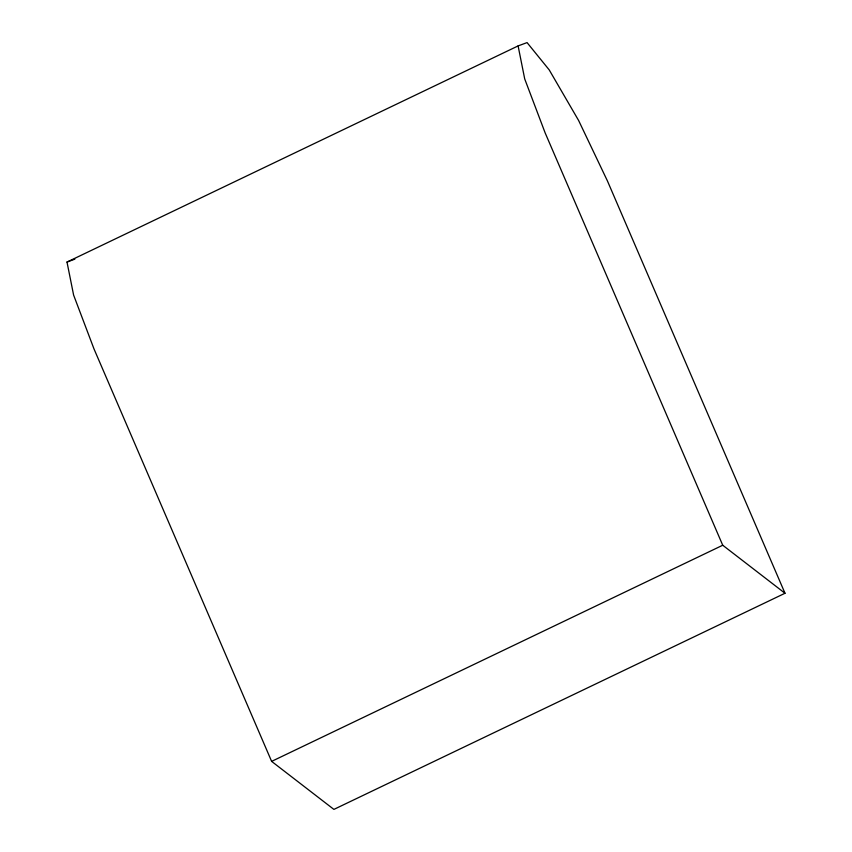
<?xml version="1.0" encoding="UTF-8"?>
<svg xmlns="http://www.w3.org/2000/svg" width="852" height="852" viewBox="0 0 852 852"><rect width="100%" height="100%" fill="white"/><g stroke="black" fill="none" stroke-linecap="round" stroke-linejoin="round"><path stroke-width="1.28" d="M66.999 262.054L518.101 45.912L527.068 42.6L549.221 69.907L578.625 120.505L607.391 180.848L785.001 593.258L333.899 809.4L271.628 761.379L94.018 348.979L73.613 295.09L66.999 262.054L74.848 259.157M271.628 761.379L722.73 545.237L785.001 593.258M722.73 545.237L545.12 132.827L524.715 78.938L518.101 45.912"/></g></svg>
